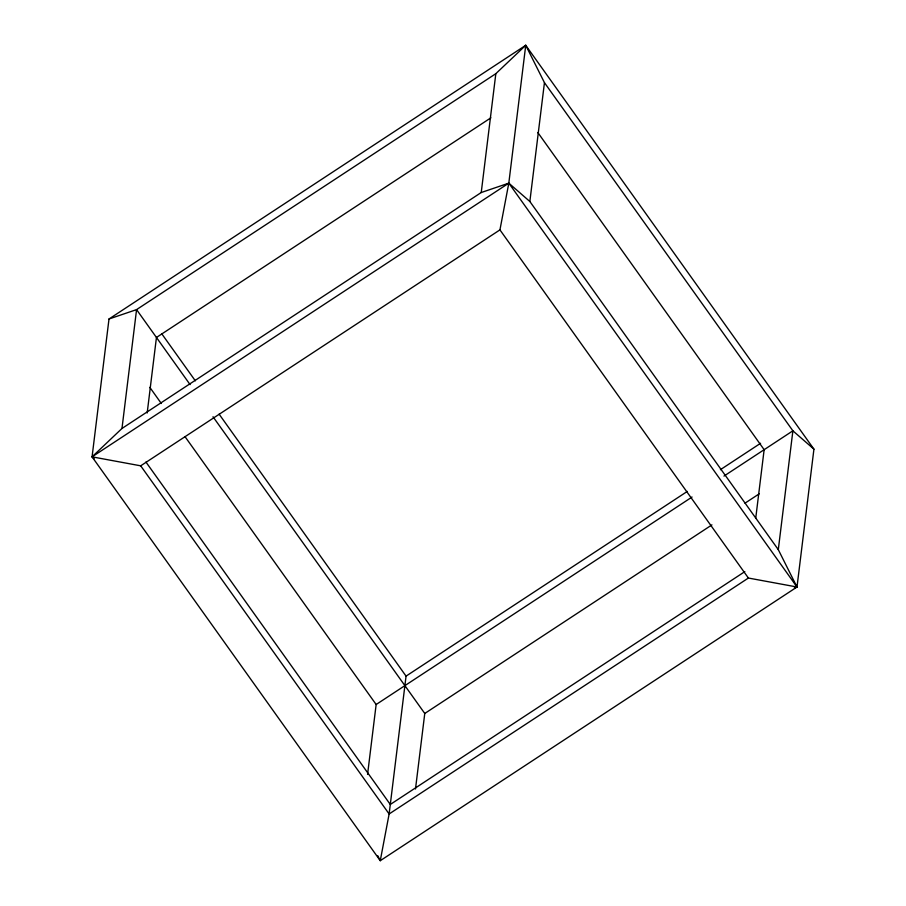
<?xml version="1.0" encoding="UTF-8"?>
<svg xmlns="http://www.w3.org/2000/svg" width="906" height="906" viewBox="0 0 906 906"><rect width="100%" height="100%" fill="white"/><g stroke="black" fill="none" stroke-linecap="round" stroke-linejoin="round"><path stroke-width="1.36" d="M109.003 318.991L92.072 456.839L380.26 860.7L796.997 587.009L813.928 449.161L525.74 45.3L109.003 318.991L136.568 309.614L495.831 73.68L525.74 45.3L544.449 82.661L792.886 430.814L813.928 449.161M94.179 458.674L92.072 456.839L121.982 428.459L136.568 309.614L190.067 384.586M147.18 412.966L156.444 337.474L490.882 117.837M367.564 774.404L376.149 704.506L185.107 436.783M219.105 414.144L406.058 676.125L389.127 813.973L380.26 860.7L377.768 855.717M495.831 73.68L481.233 192.525L508.81 183.148L529.851 201.494L778.299 549.659L796.997 587.009L794.381 587.903M415.492 788.979L424.767 713.475L213.012 416.76M525.74 45.3L508.81 183.148L499.942 229.875L140.69 465.82L92.072 456.839L508.81 183.148L796.997 587.009L748.39 578.039L389.127 813.973L140.679 465.809M529.851 201.494L544.449 82.661M755.729 518.198L764.143 449.693L537.836 132.548M778.299 549.659L792.886 430.814L723.973 476.08M121.982 428.459L481.245 192.514M406.058 676.125L687.326 491.403M720.406 469.682L760.587 443.283M376.149 704.517L692.059 497.032M424.767 713.475L711.935 524.88M745.026 503.158L759.205 493.838M744.823 571.629L390.293 804.471L145.945 462.049M499.942 229.875L748.39 578.039M161.71 333.714L195.334 380.826M149.841 387.372L161.313 403.464"/></g></svg>
